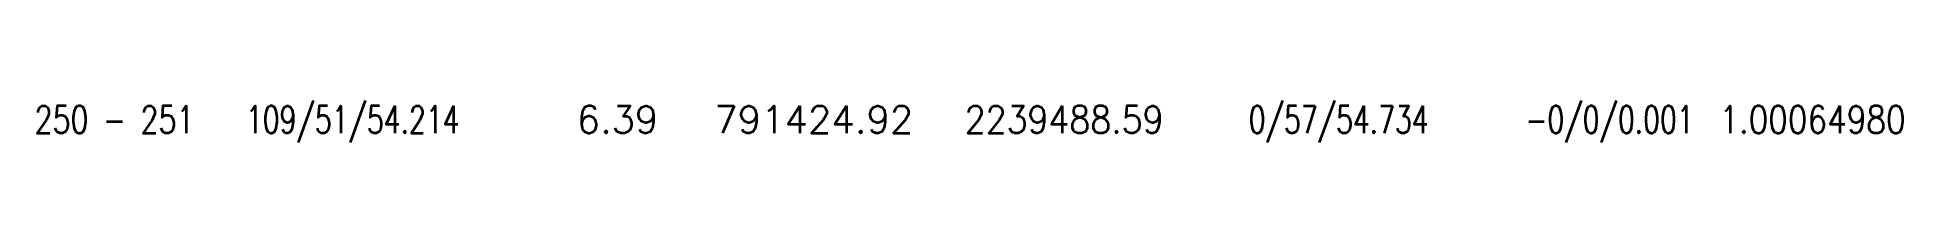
# Model space of a CAD drawing. Header units: millimetres. Extents: x 305671 to 306012, y 2045513 to 2045521.
import ezdxf
from ezdxf.enums import TextEntityAlignment as Align

# ---------------------------------------------------------------- set-up
doc = ezdxf.new("R2010")
doc.units = ezdxf.units.MM
doc.layers.add('CCONSTR', color=7, linetype='Continuous')
doc.styles.add('ROMANS', font='romans')

msp = doc.modelspace()

# ---------------------------------------------------------------- texts
at = {"layer": 'CCONSTR', "style": 'ROMANS'}
for s, width, p in [('109/51/54.214', 0.717856, (305748.25, 2045514.74)), ('0/57/54.734', 0.717856, (305925.63, 2045514.74)), ('-0/0/0.001', 0.717856, (305974.14, 2045514.74)), ('250 - 251', 0.766579, (305699.74, 2045514.74)), ('6.39', 0.993218, (305784.63, 2045514.74)), ('791424.92', 0.999975, (305831.33, 2045514.74)), ('2239488.59', 0.893595, (305877.12, 2045514.74)), ('1.00064980', 0.837745, (306012.94, 2045514.74))]:
    msp.add_text(s, height=5, dxfattribs=dict(at, width=width)).set_placement(p, align=Align.RIGHT)

doc.saveas('drawing.dxf')
